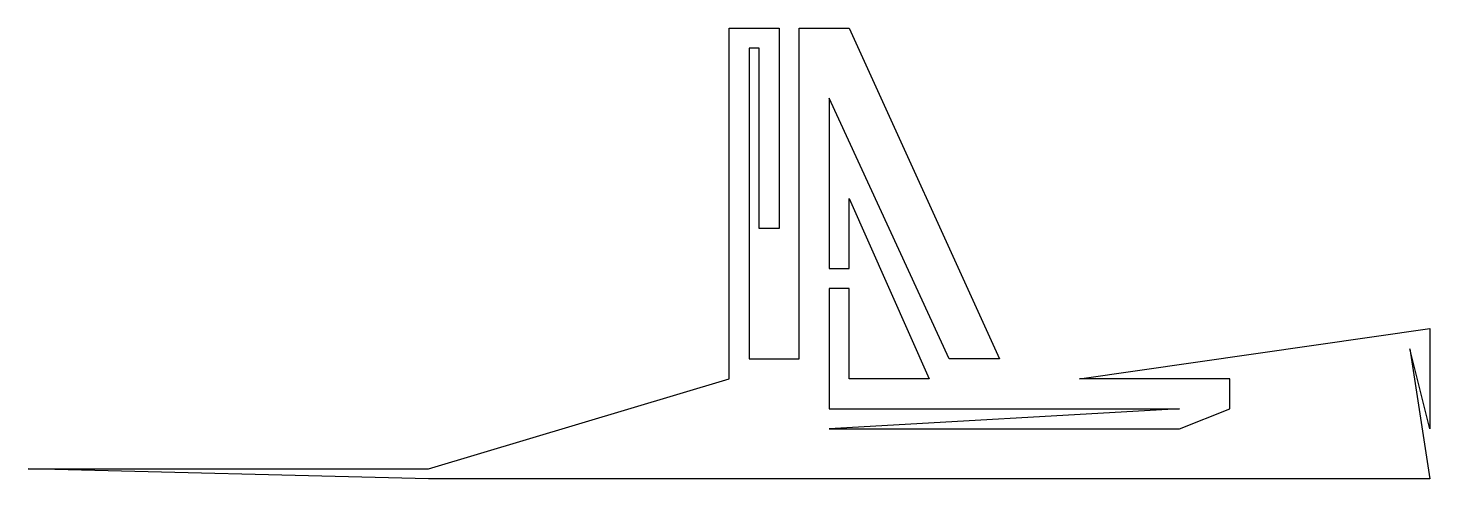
# Model space of a CAD drawing. Header units: millimetres. Extents: x -70 to 70, y 25 to 70.
import ezdxf

# ---------------------------------------------------------------- set-up
doc = ezdxf.new("R2010")
doc.units = ezdxf.units.MM
doc.header["$MEASUREMENT"] = 0
doc.layers.add('DEFAULT', color=18, linetype='Continuous', true_color=0x4c0000)

msp = doc.modelspace()

# ---------------------------------------------------------------- linework, layer by layer
at = {"layer": 'DEFAULT'}
msp.add_lwpolyline([(0, 35), (0, 70), (5, 70), (5, 50), (3, 50), (3, 68), (2, 68), (2, 37), (7, 37), (7, 70), (12, 70), (27, 37), (22, 37), (10, 63), (10, 46), (12, 46), (12, 53), (20, 35), (12, 35), (12, 44), (10, 44), (10, 32), (45, 32), (10, 30), (45, 30), (50, 32), (50, 35), (35, 35), (70, 40), (70, 30), (68, 38), (70, 25), (-30, 25), (-70, 26), (-30, 26)], close=True, dxfattribs=at)

doc.saveas('drawing.dxf')
